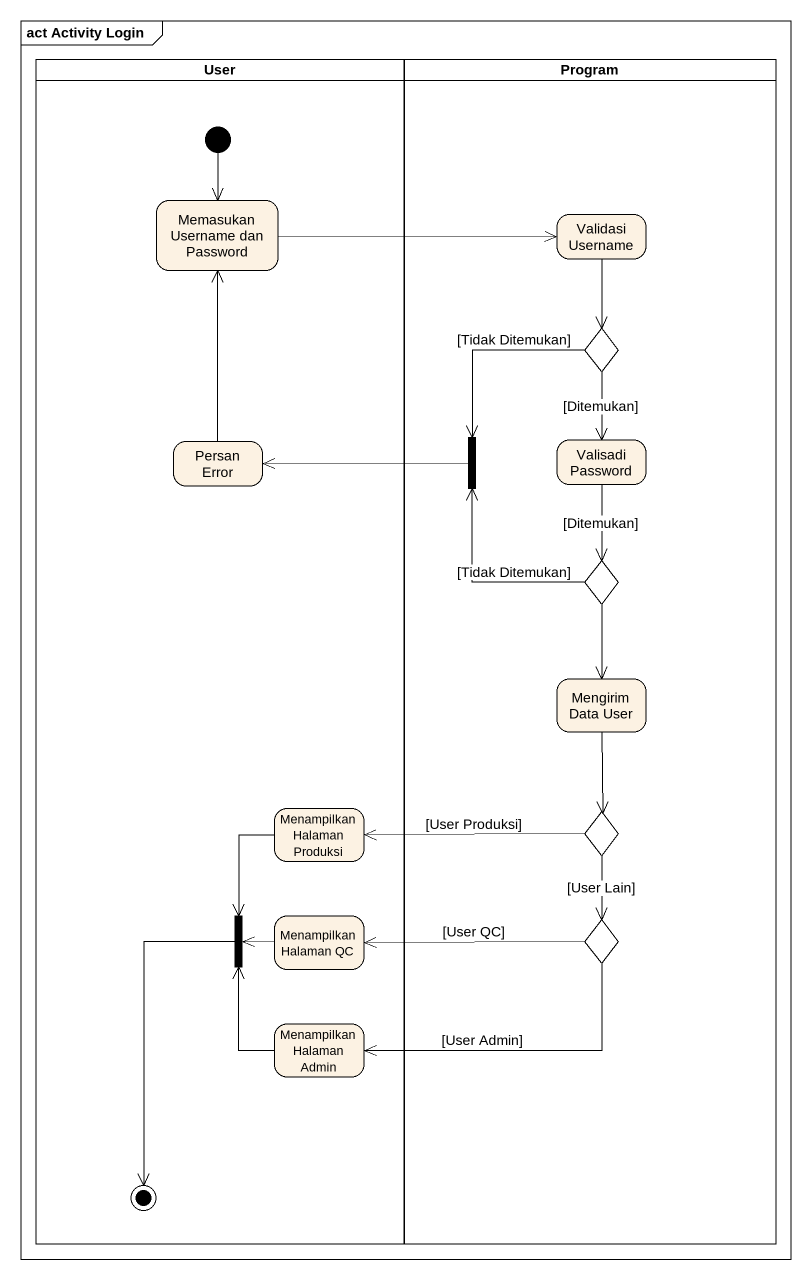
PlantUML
@startuml
mainframe act Activity Login
hide empty description
state User <<partition>> {
  state "Memasukan Username dan Password" as Memasukan_Username_dan
  state "Persan Error" as Persan_Error
  state "Menampilkan Halaman Produksi" as Menampilkan_Halaman_Produksi
  state fork2 <<join>>
  state "Menampilkan Halaman QC" as Menampilkan_Halaman_QC
  state "Menampilkan Halaman Admin" as Menampilkan_Halaman_Admin
  [*] --> Memasukan_Username_dan
  fork2 --> [*]
}
state Program <<partition>> {
  state "Validasi Username" as Validasi_Username
  state choice1 <<choice>>
  state fork1 <<join>>
  state "Valisadi Password" as Valisadi_Password
  state choice2 <<choice>>
  state "Mengirim Data User" as Mengirim_Data_User
  state choice3 <<choice>>
  state choice4 <<choice>>
}
Memasukan_Username_dan -right-> Validasi_Username
Validasi_Username --> choice1
choice1 --> fork1 : [Tidak Ditemukan]
choice1 --> Valisadi_Password : [Ditemukan]
Persan_Error -up-> Memasukan_Username_dan
fork1 -left-> Persan_Error
Valisadi_Password --> choice2 : [Ditemukan]
choice2 -up-> fork1 : [Tidak Ditemukan]
choice2 --> Mengirim_Data_User
Mengirim_Data_User --> choice3
Menampilkan_Halaman_Produksi --> fork2
choice3 -left-> Menampilkan_Halaman_Produksi : [User Produksi]
choice3 --> choice4 : [User Lain]
Menampilkan_Halaman_QC -left-> fork2
choice4 -left-> Menampilkan_Halaman_QC : [User QC]
choice4 -left-> Menampilkan_Halaman_Admin : [User Admin]
Menampilkan_Halaman_Admin -up-> fork2
@enduml
